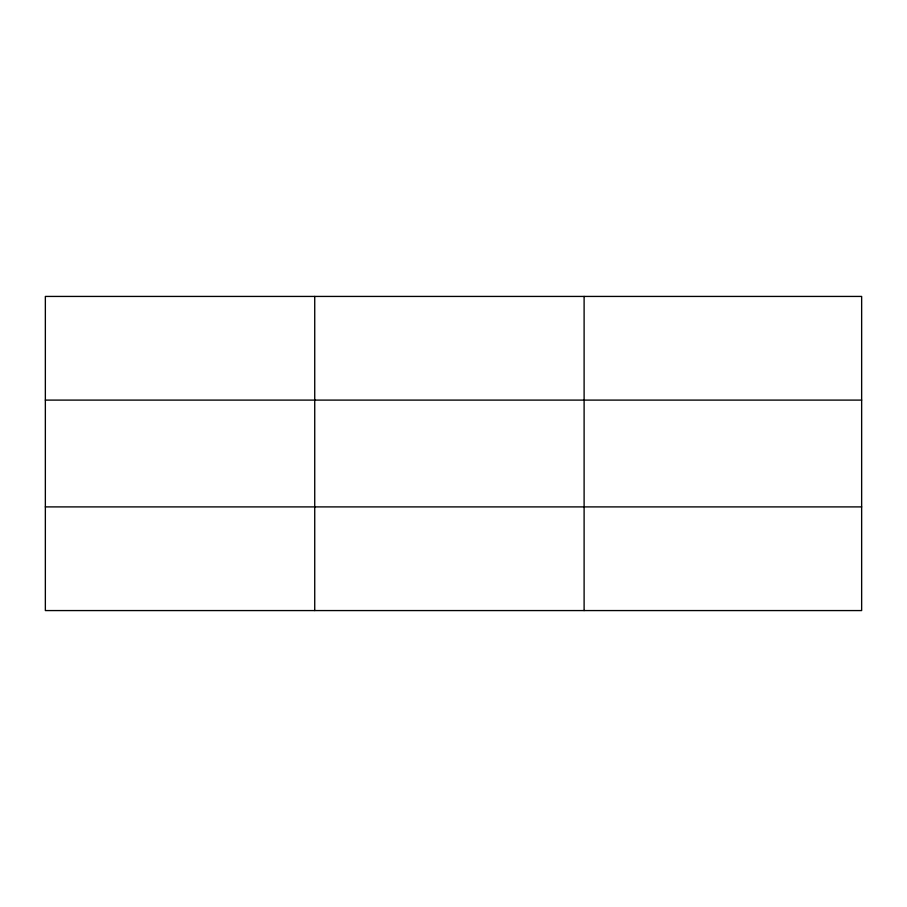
<?xml version="1.0" encoding="UTF-8"?>
<svg xmlns="http://www.w3.org/2000/svg" width="907" height="907" viewBox="0 0 907 907"><rect width="100%" height="100%" fill="white"/><g stroke="black" fill="none" stroke-linecap="round" stroke-linejoin="round"><path stroke-width="1.36" d="M314.729 610.57L314.729 296.43M584.108 610.57L584.108 296.43M861.65 400.1L861.65 296.43L45.35 296.43L45.35 610.57L861.65 610.57L861.65 400.1L45.35 400.1M45.35 506.9L861.65 506.9"/></g></svg>
